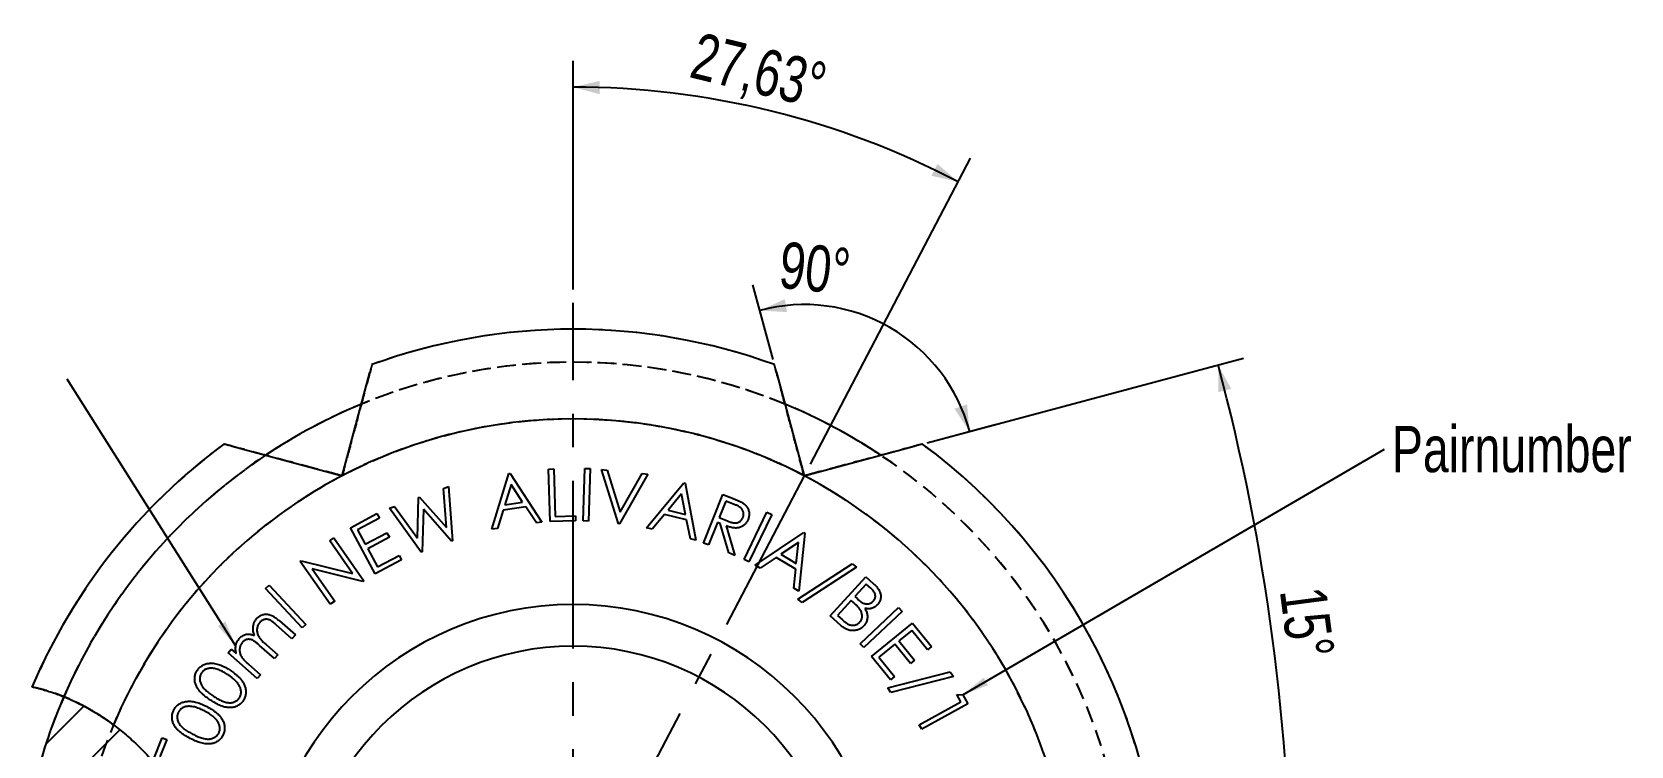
# Model space of a CAD drawing. Header units: millimetres. Extents: x 8 to 586, y 8 to 412.
# Drawn here: x 79.4 to 200.4, y 156.6 to 210.7 of the extents above; entities that cross this region are included whole.
import ezdxf

# ---------------------------------------------------------------- set-up
doc = ezdxf.new("R2010")
doc.units = ezdxf.units.MM
doc.linetypes.add('CENTERX2', pattern=[20.32, 12.7, -2.54, 2.54, -2.54])
doc.linetypes.add('HIDDEN', pattern=[1.905, 1.27, -0.635])
for name, color, linetype in [('CENTERLINE', 4, 'CENTERX2'), ('DIMENSIONS', 2, 'Continuous'), ('HATCH', 3, 'Continuous'), ('HIDDEN', 3, 'HIDDEN'), ('TEXT', 2, 'Continuous')]:
    doc.layers.add(name, color=color, linetype=linetype)
doc.layers.add('OUTLINE', color=7, linetype='Continuous', lineweight=25)
doc.styles.add('SLDTEXTSTYLE0', font='TXT', dxfattribs={"width": 0.75})
doc.dimstyles.new('SLDDIMSTYLE4', dxfattribs={"dimtxt": 3.5, "dimasz": 2, "dimexe": 0, "dimexo": 0.0625, "dimgap": 0.875, "dimtad": 1, "dimdec": 4, "dimzin": 12, "dimdsep": 46, "dimtxsty": 'SLDTEXTSTYLE0', "dimsah": 1, "dimcen": 0.09, "dimazin": 3, "dimtfac": 1, "dimtofl": 0, "dimtmove": 0, "dimatfit": 3, "dimfxl": 0, "dimfrac": 2, "dimtolj": 1, "dimtzin": 12, "dimarcsym": 0})
doc.dimstyles.new('SLDDIMSTYLE9', dxfattribs={"dimtxt": 0.18, "dimasz": 2, "dimexe": 0, "dimexo": 0.0625, "dimgap": 0, "dimtad": 0, "dimtih": 1, "dimtoh": 1, "dimdec": 0, "dimrnd": 1e-09, "dimzin": 0, "dimdsep": 46, "dimtxsty": 'Standard', "dimsah": 1, "dimcen": 0.09, "dimadec": 0, "dimazin": 0, "dimtfac": 2, "dimtdec": 0, "dimtofl": 0, "dimtmove": 0, "dimatfit": 3, "dimfxl": 0, "dimfrac": 2, "dimtolj": 1, "dimtzin": 0, "dimarcsym": 0})

# ---------------------------------------------------------------- blocks, each defined once
blk = doc.blocks.new('_D_36')
at = {"layer": 'DIMENSIONS'}
for p, q in [((120.31, 191.16), (120.31, 208.48)), ((138.26, 177.95), (150.37, 201.09))]:
    blk.add_line(p, q, dxfattribs=at)
blk.add_arc((120.31, 143.66), 62.82, 62.3729, 90, dxfattribs=at)
for points in [[(120.31, 206.48), (122.31, 205.95), (122.32, 206.95)], [(149.44, 199.32), (147.88, 200.66), (147.43, 199.77)]]:
    blk.add_solid(points, dxfattribs=at)
at = {"layer": 'DIMENSIONS', "insert": (129.83, 210.66), "char_height": 3.5, "attachment_point": 1, "rotation": 346.1864, "style": 'SLDTEXTSTYLE0'}
blk.add_mtext('27,63°', dxfattribs=at)
blk = doc.blocks.new('_D_45')
at = {"layer": 'DIMENSIONS'}
for p, q in [((147.09, 179.55), (171.05, 185.97)), ((165.31, 143.66), (176.62, 143.66))]:
    blk.add_line(p, q, dxfattribs=at)
blk.add_arc((13.14, 143.66), 161.48, 0, 15, dxfattribs=at)
for points in [[(169.12, 185.45), (169.14, 183.39), (170.11, 183.64)], [(174.62, 143.66), (175.11, 145.66), (174.11, 145.66)]]:
    blk.add_solid(points, dxfattribs=at)
at = {"layer": 'DIMENSIONS', "insert": (177.25, 168.81), "char_height": 3.5, "attachment_point": 1, "rotation": 277.5, "style": 'SLDTEXTSTYLE0'}
blk.add_mtext('15°', dxfattribs=at)
blk = doc.blocks.new('_D_46')
at = {"layer": 'DIMENSIONS'}
for p, q in [((135.44, 185.85), (133.92, 191.51)), ((147.09, 179.55), (152.24, 180.93))]:
    blk.add_line(p, q, dxfattribs=at)
blk.add_arc((137.8, 177.06), 12.96, 15, 105, dxfattribs=at)
for points in [[(134.44, 189.57), (136.5, 189.45), (136.32, 190.43)], [(150.31, 180.41), (150.12, 182.47), (149.17, 182.13)]]:
    blk.add_solid(points, dxfattribs=at)
at = {"layer": 'DIMENSIONS', "insert": (136.15, 194.8), "char_height": 3.5, "attachment_point": 1, "rotation": 353.9133, "style": 'SLDTEXTSTYLE0'}
blk.add_mtext('90°', dxfattribs=at)
blk = doc.blocks.new('SW_NOTE_9')
at = {"layer": 'TEXT', "color": 0, "insert": (0.57, 1.77), "char_height": 3.5, "attachment_point": 1, "style": 'SLDTEXTSTYLE0'}
blk.add_mtext('Pairnumber', dxfattribs=at)

msp = doc.modelspace()

# ---------------------------------------------------------------- hatches: boundary and pattern name
at = {"layer": 'HATCH'}
h = msp.add_hatch(dxfattribs=at)
h.set_pattern_fill('ANSI31', color=256, angle=3e-322, style=0)
edge = h.paths.add_edge_path(flags=0)
edge.add_arc((120.31357, 143.65845), 42, 156.5997265, 164.6411144)
edge.add_line((79.81357, 154.78275), (79.81357, 152.35845))
edge.add_line((79.81357, 152.35845), (85.31357, 152.35845))
edge.add_line((85.31357, 152.35845), (85.31357, 143.65845))
edge.add_line((85.31357, 143.65845), (93.17498, 143.65845))
edge.add_spline(control_points=[(93.17498, 143.65845), (93.01116, 147.43944), (90.53622, 154.61394), (84.54367, 159.21886), (81.76795, 160.33884)], knot_values=[0.686280769, 0.686280769, 0.686280769, 0.686280769, 0.809314843, 0.910004034, 0.910004034, 0.910004034, 0.910004034], weights=[1, 1, 1, 1, 1], degree=3, periodic=0)

# ---------------------------------------------------------------- linework, layer by layer
at = {"layer": 'CENTERLINE'}
for p, q in [((120.31357, 143.65845), (120.31357, 190.15664)), ((137.79563, 177.06005), (120.31357, 143.65845))]:
    msp.add_line(p, q, dxfattribs=at)
at = {"layer": 'HIDDEN'}
for radius, start, end in [(44.5, 69.9886791, 110.0113209), (42, 15.3588856, 164.6411144), (42, 67.5629536, 112.4370464), (37.7, 0, 180), (37.7, 13.3423638, 157.3144024), (37.7, 62.3728866, 117.6271134), (44.5, 126.4392994, 156.9794043), (44.5, 0, 53.5607006), (42, 123.6660141, 156.5997265), (42, 15.3588856, 56.3339859)]:
    msp.add_arc((120.31357, 143.65845), radius, start, end, dxfattribs=at)
for points, knots in [([(105.0063, 185.17652), (104.82638, 184.50505), (104.46654, 183.16213), (103.98441, 181.36275), (103.56104, 179.78275), (103.19705, 178.42431), (102.95335, 177.5148), (102.8315, 177.06005)], [0, 0, 0, 0, 0.24995652, 0.4999121, 0.666607589, 0.833304989, 1, 1, 1, 1]), ([(137.79563, 177.06005), (137.67383, 177.51463), (137.43022, 178.4238), (137.06636, 179.78173), (136.64302, 181.36165), (136.16079, 183.16137), (135.80082, 184.5048), (135.62083, 185.17652)], [0, 0, 0, 0, 0.166632113, 0.33326699, 0.499900036, 0.749949416, 1, 1, 1, 1]), ([(102.8315, 177.06005), (102.34684, 177.18992), (101.3775, 177.44965), (99.93094, 177.83725), (98.48899, 178.22363), (97.05189, 178.60869), (95.61885, 178.99268), (94.66711, 179.2477), (94.19124, 179.3752)], [0, 0, 0, 0, 0.166609352, 0.333223065, 0.499833982, 0.666554715, 0.833278276, 1, 1, 1, 1]), ([(146.43589, 179.3752), (145.96032, 179.24778), (145.00917, 178.99292), (143.57702, 178.60917), (142.14023, 178.22418), (140.69799, 177.83773), (139.25053, 177.44989), (138.2806, 177.19), (137.79563, 177.06005)], [0, 0, 0, 0, 0.1666183493, 0.3332383959, 0.49985591, 0.6665701376, 0.8332874258, 1, 1, 1, 1]), ([(85.53022, 158.19836), (85.3843, 158.30532), (85.09241, 158.51926), (84.64379, 158.82296), (84.18746, 159.11352), (83.72279, 159.38931), (83.25008, 159.65021), (82.76931, 159.89545), (82.28074, 160.12421), (81.81027, 160.32471), (81.35928, 160.49924), (80.92898, 160.65016), (80.49339, 160.78631), (80.05327, 160.90837), (79.75595, 160.97591), (79.60733, 161.00968)], [0, 0, 0, 0, 0.081774529, 0.163577274, 0.245378242, 0.327150443, 0.408954492, 0.490793349, 0.572627095, 0.654424952, 0.723514893, 0.792652989, 0.861799249, 0.930922396, 1, 1, 1, 1]), ([(82.22844, 160.144), (82.39017, 160.07045), (82.71523, 159.92261), (83.1952, 159.67895), (83.67185, 159.41852), (84.14379, 159.14036), (84.61168, 158.84416), (85.07554, 158.53138), (85.37835, 158.3096), (85.53022, 158.19836)], [0, 0, 0, 0, 0.138781808, 0.27893976, 0.420390913, 0.563045338, 0.706808573, 0.85294342, 1, 1, 1, 1])]:
    msp.add_open_spline(points, degree=3, knots=knots, dxfattribs=at)
at = {"layer": 'OUTLINE'}
for p, q in [((102.8315, 177.06005), (104.92696, 184.88044)), ((135.70017, 184.88044), (137.79563, 177.06005)), ((94.50175, 179.292), (102.8315, 177.06005)), ((137.79563, 177.06005), (146.12538, 179.292)), ((114.15177, 173.01018), (115.44585, 177.22012)), ((115.44585, 177.22012), (115.542, 177.23374)), ((115.542, 177.23374), (117.94825, 173.55745)), ((118.43689, 177.56868), (118.83753, 177.5815)), ((118.56269, 173.59031), (118.43689, 177.56868)), ((118.83753, 177.5815), (118.95131, 173.98695)), ((121.06665, 173.64305), (121.19245, 177.62142)), ((121.19245, 177.62142), (121.58989, 177.6094)), ((121.58989, 177.6094), (121.46408, 173.63103)), ((122.4652, 177.54025), (122.89388, 177.49537)), ((123.74164, 173.42166), (122.4652, 177.54025)), ((122.89388, 177.49537), (123.87786, 174.31188)), ((125.95638, 177.17406), (123.82738, 173.41284)), ((123.87786, 174.31188), (125.5277, 177.21893)), ((125.5277, 177.21893), (125.95638, 177.17406)), ((110.50976, 176.10789), (110.88877, 176.24651)), ((110.7197, 173.14395), (110.50976, 176.10789)), ((110.88877, 176.24651), (111.18364, 172.13513)), ((115.61411, 176.38999), (115.14216, 174.86435)), ((116.48992, 175.05906), (115.61411, 176.38999)), ((125.86874, 173.13079), (128.68204, 176.53304)), ((128.52018, 175.6997), (127.49774, 174.46813)), ((128.82066, 174.13079), (128.52018, 175.6997)), ((128.68204, 176.53304), (128.77659, 176.5082)), ((128.77659, 176.5082), (129.5939, 172.18047)), ((130.1796, 171.96408), (131.62992, 175.64758)), ((131.62992, 175.64758), (132.3639, 175.35831)), ((106.40239, 174.60388), (106.7846, 174.74411)), ((108.81425, 171.26815), (106.40239, 174.60388)), ((106.7846, 174.74411), (108.52178, 172.33946)), ((108.52178, 172.33946), (108.60752, 175.41078)), ((108.60752, 175.41078), (108.68364, 175.43882)), ((108.68364, 175.43882), (110.7197, 173.14395)), ((108.98011, 174.52055), (108.88476, 171.29379)), ((111.11313, 172.10949), (108.98011, 174.52055)), ((115.02036, 174.4581), (114.59088, 173.07348)), ((116.71908, 174.70329), (115.02036, 174.4581)), ((115.14216, 174.86435), (116.48992, 175.05906)), ((117.52517, 173.49656), (116.71908, 174.70329)), ((127.49774, 174.46813), (128.82066, 174.13079)), ((131.85668, 175.14196), (131.3639, 173.88956)), ((132.50492, 174.88635), (131.85668, 175.14196)), ((133.24241, 170.72285), (134.97718, 174.29576)), ((134.97718, 174.29576), (135.33455, 174.12269)), ((103.45895, 173.12336), (105.46456, 174.19468)), ((105.32754, 169.62417), (103.45895, 173.12336)), ((105.64885, 173.85013), (103.99341, 172.96551)), ((105.46456, 174.19468), (105.64885, 173.85013)), ((114.59088, 173.07348), (114.15177, 173.01018)), ((117.94825, 173.55745), (117.52517, 173.49656)), ((120.49138, 173.65121), (118.56269, 173.59031)), ((118.95131, 173.98695), (120.47936, 174.03503)), ((120.47936, 174.03503), (120.49138, 173.65121)), ((121.46408, 173.63103), (121.06665, 173.64305)), ((123.82738, 173.41284), (123.74164, 173.42166)), ((126.29983, 173.02102), (125.86874, 173.13079)), ((127.22931, 174.13881), (126.29983, 173.02102)), ((128.89598, 173.71413), (127.22931, 174.13881)), ((129.17883, 172.28704), (128.89598, 173.71413)), ((131.22287, 173.53219), (130.54819, 171.81905)), ((131.43281, 173.44966), (131.22287, 173.53219)), ((131.3639, 173.88956), (131.99451, 173.63556)), ((132.08024, 171.21568), (131.43281, 173.44966)), ((131.88633, 173.27097), (132.53617, 171.03619)), ((135.33455, 174.12269), (133.59978, 170.54977)), ((101.88722, 172.13174), (102.20613, 172.3553)), ((103.6244, 169.65097), (101.88722, 172.13174)), ((102.20613, 172.3553), (104.47616, 169.11411)), ((103.99341, 172.96551), (104.57754, 171.87096)), ((104.57754, 171.87096), (106.21857, 172.74757)), ((106.40206, 172.40461), (104.76103, 171.52801)), ((106.21857, 172.74757), (106.40206, 172.40461)), ((111.18364, 172.13513), (111.11313, 172.10949)), ((129.5939, 172.18047), (129.17883, 172.28704)), ((130.54819, 171.81905), (130.1796, 171.96408)), ((134.08071, 170.30336), (137.75779, 172.75609)), ((137.36356, 172.00369), (136.02782, 171.11667)), ((137.1993, 170.41314), (137.36356, 172.00369)), ((137.84192, 172.70561), (137.38119, 168.31939)), ((137.75779, 172.75609), (137.84192, 172.70561)), ((99.66126, 170.57325), (99.73177, 170.62212)), ((99.73177, 170.62212), (103.6244, 169.65097)), ((104.76103, 171.52801), (105.49341, 170.15542)), ((107.31873, 170.68747), (105.32754, 169.62417)), ((105.49341, 170.15542), (107.13443, 171.03202)), ((107.13443, 171.03202), (107.31873, 170.68747)), ((108.88476, 171.29379), (108.81425, 171.26815)), ((132.53617, 171.03619), (132.08024, 171.21568)), ((133.59978, 170.54977), (133.24241, 170.72285)), ((135.67606, 170.87949), (134.46292, 170.0734)), ((137.15282, 169.99167), (135.67606, 170.87949)), ((136.02782, 171.11667), (137.1993, 170.41314)), ((101.93129, 167.33206), (99.66126, 170.57325)), ((100.54988, 170.01636), (102.26623, 167.56603)), ((104.40405, 169.06363), (100.54988, 170.01636)), ((134.46292, 170.0734), (134.08071, 170.30336)), ((137.0126, 168.54135), (137.15282, 169.99167)), ((137.30954, 167.71278), (141.41531, 170.39387)), ((141.74704, 170.14147), (137.63887, 167.46278)), ((139.76612, 166.46799), (142.46724, 169.41511)), ((141.41531, 170.39387), (141.74704, 170.14147)), ((142.46724, 169.41511), (143.04817, 168.88306)), ((97.03665, 168.52526), (97.31389, 168.78247)), ((99.79947, 165.54209), (97.03665, 168.52526)), ((97.31389, 168.78247), (100.07671, 165.7993)), ((104.47616, 169.11411), (104.40405, 169.06363)), ((137.38119, 168.31939), (137.0126, 168.54135)), ((142.49128, 168.86222), (141.6259, 167.91831)), ((142.83183, 168.55052), (142.49128, 168.86222)), ((102.26623, 167.56603), (101.93129, 167.33206)), ((137.63887, 167.46278), (137.30954, 167.71278)), ((141.35426, 167.62184), (140.31901, 166.49203)), ((141.52013, 167.4704), (141.35426, 167.62184)), ((141.6259, 167.91831), (141.79416, 167.76447)), ((142.03307, 164.34396), (144.94332, 167.07633)), ((144.94332, 167.07633), (145.21656, 166.78547)), ((99.03414, 164.72724), (97.82902, 165.78253)), ((98.08302, 166.0726), (99.28815, 165.01731)), ((100.07671, 165.7993), (99.79947, 165.54209)), ((140.57542, 165.7268), (139.76612, 166.46799)), ((140.31901, 166.49203), (140.68359, 166.1579)), ((145.21656, 166.78547), (142.3063, 164.0531)), ((142.89354, 163.37961), (145.98729, 165.90285)), ((145.98729, 165.90285), (147.4328, 164.13041)), ((99.28815, 165.01731), (99.03414, 164.72724)), ((145.93441, 165.34596), (144.96646, 164.55669)), ((147.12832, 163.88201), (145.93441, 165.34596)), ((94.192, 163.64872), (94.43879, 163.93077)), ((96.39873, 161.71683), (94.192, 163.64872)), ((94.43879, 163.93077), (94.8202, 163.59664)), ((97.71443, 163.22003), (96.58462, 164.20882)), ((97.09744, 164.25849), (97.96123, 163.50208)), ((97.96123, 163.50208), (97.71443, 163.22003)), ((142.3063, 164.0531), (142.03307, 164.34396)), ((144.32864, 161.61919), (142.89354, 163.37961)), ((144.66357, 164.3091), (143.45043, 163.32032)), ((145.84707, 162.85717), (144.66357, 164.3091)), ((144.96646, 164.55669), (146.14995, 163.10477)), ((147.4328, 164.13041), (147.12832, 163.88201)), ((95.71042, 162.81779), (96.64552, 161.99888)), ((143.45043, 163.32032), (144.63393, 161.86839)), ((144.12636, 160.99497), (148.85312, 162.21132)), ((146.14995, 163.10477), (145.84707, 162.85717)), ((148.85312, 162.21132), (149.08549, 161.86837)), ((96.64552, 161.99888), (96.39873, 161.71683)), ((144.35793, 160.65363), (144.12636, 160.99497)), ((144.63393, 161.86839), (144.32864, 161.61919)), ((149.08549, 161.86837), (144.35793, 160.65363)), ((146.49771, 158.21759), (149.65477, 159.95317)), ((150.18762, 159.79451), (146.68842, 157.87064)), ((149.65477, 159.95317), (149.35268, 160.50285)), ((149.35268, 160.50285), (149.81021, 160.48201)), ((149.81021, 160.48201), (150.18762, 159.79451)), ((146.68842, 157.87064), (146.49771, 158.21759)), ((88.56929, 155.62752), (89.2007, 157.22288)), ((89.55166, 157.08426), (89.03243, 155.77176)), ((89.2007, 157.22288), (89.55166, 157.08426))]:
    msp.add_line(p, q, dxfattribs=at)
for radius, start, end in [(44.5, 69.9886791, 110.0113209), (42, 112.4370464, 123.6660141), (42, 56.3339859, 67.5629536), (44.5, 126.4392994, 156.9794043), (44.5, 0, 53.5607006), (23.65, 0, 180), (20.5, 0, 180), (42, 156.5997265, 164.6411144)]:
    msp.add_arc((120.31357, 143.65845), radius, start, end, dxfattribs=at)
for points, knots in [([(105.08541, 185.47176), (105.08509, 185.47058), (105.08444, 185.46816), (105.0793, 185.44897), (105.07134, 185.41926), (105.06057, 185.37906), (105.04715, 185.32898), (105.03069, 185.26756), (105.01136, 185.1954), (104.98835, 185.10951), (104.96258, 185.01335), (104.94147, 184.93457), (104.92951, 184.88995), (104.92696, 184.88044)], [0, 0, 0, 0, 0.082222201, 0.16705535, 0.249341293, 0.333755827, 0.421643782, 0.511402946, 0.614499016, 0.719755508, 0.841628187, 0.966255791, 1, 1, 1, 1]), ([(135.70017, 184.88044), (135.69097, 184.91477), (135.67238, 184.98416), (135.64379, 185.09085), (135.61998, 185.17972), (135.60126, 185.24958), (135.58648, 185.30473), (135.5718, 185.35953), (135.55849, 185.40918), (135.54849, 185.44653), (135.54268, 185.46821), (135.54201, 185.47068), (135.54172, 185.47176)], [0, 0, 0, 0, 0.1217458569, 0.2461045489, 0.3863823462, 0.4592832721, 0.5321672247, 0.6279748531, 0.7263288806, 0.8222622471, 0.921871287, 1, 1, 1, 1]), ([(94.50175, 179.292), (94.48811, 179.29566), (94.44482, 179.30726), (94.37206, 179.32675), (94.28505, 179.35007), (94.19763, 179.37349), (94.11222, 179.39637), (94.03731, 179.41645), (93.97743, 179.43249), (93.93181, 179.44471), (93.89941, 179.4534), (93.88375, 179.45759), (93.88235, 179.45797), (93.88186, 179.4581)], [0, 0, 0, 0, 0.047105686, 0.149447656, 0.252112251, 0.354371969, 0.468844818, 0.58320191, 0.674662233, 0.766033687, 0.858237869, 0.950356255, 1, 1, 1, 1]), ([(146.74527, 179.4581), (146.7441, 179.45779), (146.74172, 179.45715), (146.72283, 179.45209), (146.69373, 179.44429), (146.65446, 179.43377), (146.60561, 179.42068), (146.53998, 179.40309), (146.45564, 179.3805), (146.35332, 179.35308), (146.24491, 179.32403), (146.16825, 179.30349), (146.12817, 179.29275), (146.12538, 179.292)], [0, 0, 0, 0, 0.077582267, 0.157694068, 0.235329995, 0.314942485, 0.398636102, 0.484017026, 0.607951371, 0.735462248, 0.861602501, 0.990385009, 1, 1, 1, 1]), ([(132.3639, 175.35831), (132.44168, 175.32746), (132.59724, 175.26577), (132.79127, 175.18225), (132.94645, 175.10966), (133.06402, 175.05054), (133.13841, 175.00411), (133.1756, 174.98091)], [0, 0, 0, 0, 0.280019203, 0.560027613, 0.706712473, 0.853387143, 1, 1, 1, 1]), ([(133.16518, 173.912), (133.17456, 173.93839), (133.19332, 173.99118), (133.20956, 174.07392), (133.21383, 174.15799), (133.20724, 174.25125), (133.18464, 174.35182), (133.14173, 174.45582), (133.07954, 174.54959), (133.00124, 174.63054), (132.90852, 174.6939), (132.8115, 174.74965), (132.71119, 174.79942), (132.60877, 174.8446), (132.53954, 174.87244), (132.50492, 174.88635)], [0, 0, 0, 0, 0.062533916, 0.125028771, 0.187567711, 0.250093698, 0.333405992, 0.416726787, 0.500028114, 0.583342093, 0.666619972, 0.749959, 0.833305525, 0.916650941, 1, 1, 1, 1]), ([(133.1756, 174.98091), (133.21055, 174.95564), (133.28045, 174.90511), (133.3733, 174.81446), (133.45379, 174.71302), (133.52214, 174.60286), (133.57357, 174.48389), (133.61004, 174.36213), (133.62886, 174.2388), (133.63, 174.1166), (133.61708, 173.99517), (133.58958, 173.87607), (133.56199, 173.7996), (133.54819, 173.76136)], [0, 0, 0, 0, 0.093328668, 0.186674652, 0.280008566, 0.373329189, 0.466647503, 0.559979885, 0.647976141, 0.735969881, 0.823970941, 0.911981829, 1, 1, 1, 1]), ([(133.54819, 173.76136), (133.53188, 173.7235), (133.49927, 173.64781), (133.43774, 173.54024), (133.36368, 173.44099), (133.27848, 173.35099), (133.18262, 173.27359), (133.07819, 173.20962), (132.96687, 173.16036), (132.85021, 173.12569), (132.72252, 173.10472), (132.58542, 173.10037), (132.44134, 173.11349), (132.29908, 173.13941), (132.15935, 173.17648), (132.02174, 173.22059), (131.93147, 173.25418), (131.88633, 173.27097)], [0, 0, 0, 0, 0.062742861, 0.125430552, 0.188193959, 0.250907541, 0.313644563, 0.375255375, 0.436865971, 0.498478843, 0.560096434, 0.633406767, 0.706703607, 0.780024318, 0.853347409, 0.926672985, 1, 1, 1, 1]), ([(131.99451, 173.63556), (132.03011, 173.62201), (132.10131, 173.59491), (132.20957, 173.55827), (132.3192, 173.52576), (132.43111, 173.50219), (132.54485, 173.48878), (132.65959, 173.49387), (132.77142, 173.52019), (132.87642, 173.56696), (132.9626, 173.6275), (133.0317, 173.69339), (133.08585, 173.76008), (133.1314, 173.83311), (133.15392, 173.88569), (133.16518, 173.912)], [0, 0, 0, 0, 0.083347925, 0.166686856, 0.250033726, 0.333373492, 0.416676126, 0.499982188, 0.5832969, 0.666591164, 0.749933386, 0.812425608, 0.874986664, 0.937463759, 1, 1, 1, 1]), ([(143.02574, 167.57696), (143.04832, 167.60388), (143.09347, 167.6577), (143.1454, 167.75026), (143.17547, 167.85189), (143.18515, 167.95737), (143.17207, 168.06263), (143.13552, 168.16864), (143.07872, 168.27241), (143.00456, 168.37222), (142.92176, 168.4649), (142.8618, 168.52198), (142.83183, 168.55052)], [0, 0, 0, 0, 0.093344978, 0.186639218, 0.279949492, 0.37321057, 0.466522086, 0.559814743, 0.669832094, 0.779861187, 0.889935669, 1, 1, 1, 1]), ([(143.04817, 168.88306), (143.08386, 168.84977), (143.15523, 168.7832), (143.25634, 168.67725), (143.35109, 168.56557), (143.43707, 168.44693), (143.50911, 168.31898), (143.5592, 168.18076), (143.58614, 168.04047), (143.5914, 167.90177), (143.57505, 167.76809), (143.54077, 167.63794), (143.4889, 167.51377), (143.41979, 167.39797), (143.36168, 167.3298), (143.33263, 167.29571)], [0, 0, 0, 0, 0.080005908, 0.160010708, 0.24001052, 0.319996695, 0.399962796, 0.479953616, 0.559948988, 0.633285832, 0.706632311, 0.779973184, 0.853317872, 0.926652588, 1, 1, 1, 1]), ([(142.01051, 166.95437), (141.96985, 167.00708), (141.8885, 167.11254), (141.72163, 167.28227), (141.59656, 167.39904), (141.52013, 167.4704)], [0, 0, 0, 0, 0.279870413, 0.559923013, 1, 1, 1, 1]), ([(141.79416, 167.76447), (141.82332, 167.73817), (141.88163, 167.68559), (141.97213, 167.61018), (142.06585, 167.53877), (142.1642, 167.47391), (142.26804, 167.41772), (142.38001, 167.37938), (142.49685, 167.36096), (142.61527, 167.36306), (142.72132, 167.38608), (142.81365, 167.42009), (142.89178, 167.46187), (142.9636, 167.51401), (143.00502, 167.55598), (143.02574, 167.57696)], [0, 0, 0, 0, 0.083348065, 0.166686992, 0.250032792, 0.333356523, 0.416648825, 0.499994159, 0.583297825, 0.666589035, 0.749940763, 0.812431076, 0.874982995, 0.93746792, 1, 1, 1, 1]), ([(142.38551, 167.02328), (142.40634, 166.98382), (142.44799, 166.90492), (142.50248, 166.78253), (142.54598, 166.65578), (142.57508, 166.52477), (142.58418, 166.39077), (142.57479, 166.25952), (142.55027, 166.13287), (142.51085, 166.01263), (142.45558, 165.89893), (142.38814, 165.79179), (142.33297, 165.72817), (142.30538, 165.69636)], [0, 0, 0, 0, 0.093350219, 0.186691371, 0.280039484, 0.373366255, 0.466676866, 0.560025614, 0.647978397, 0.736018636, 0.823978757, 0.912002048, 1, 1, 1, 1]), ([(143.33263, 167.29571), (143.30553, 167.26795), (143.25136, 167.21243), (143.15878, 167.14136), (143.05787, 167.08308), (142.95082, 167.03701), (142.83942, 167.00497), (142.72537, 166.9885), (142.61092, 166.98652), (142.49705, 166.99857), (142.4227, 167.01504), (142.38551, 167.02328)], [0, 0, 0, 0, 0.112010579, 0.223975684, 0.335993028, 0.447986693, 0.559994538, 0.66997643, 0.780024013, 0.889980993, 1, 1, 1, 1]), ([(96.18478, 164.97084), (96.16871, 165.01888), (96.13657, 165.11495), (96.10249, 165.26333), (96.0857, 165.41465), (96.08659, 165.56694), (96.10488, 165.70719), (96.13585, 165.8339), (96.17614, 165.94652), (96.22777, 166.05443), (96.29252, 166.15512), (96.34248, 166.21708), (96.36748, 166.24808)], [0, 0, 0, 0, 0.112004749, 0.223958566, 0.335983943, 0.447961393, 0.55996194, 0.64797038, 0.735970997, 0.824036611, 0.911967122, 1, 1, 1, 1]), ([(96.36748, 166.24808), (96.39551, 166.27811), (96.45156, 166.33815), (96.54687, 166.41685), (96.65232, 166.48115), (96.76513, 166.53138), (96.8829, 166.56614), (97.00367, 166.58402), (97.125, 166.58489), (97.24531, 166.56987), (97.37054, 166.53932), (97.49755, 166.48855), (97.62345, 166.41846), (97.74491, 166.34107), (97.86089, 166.2557), (97.9744, 166.1671), (98.04681, 166.1041), (98.08302, 166.0726)], [0, 0, 0, 0, 0.062737079, 0.125440736, 0.188183714, 0.250911817, 0.313640811, 0.375251083, 0.43686012, 0.498471324, 0.560091045, 0.633378471, 0.706692623, 0.780017933, 0.853340763, 0.926671897, 1, 1, 1, 1]), ([(96.59264, 165.95), (96.56654, 165.91746), (96.51436, 165.85239), (96.45383, 165.74229), (96.41092, 165.62448), (96.38594, 165.50162), (96.37669, 165.37669), (96.38394, 165.25155), (96.40828, 165.12858), (96.45097, 165.00449), (96.51251, 164.88163), (96.59612, 164.76549), (96.68729, 164.65559), (96.78444, 164.55086), (96.8862, 164.45065), (96.99052, 164.35314), (97.0618, 164.29004), (97.09744, 164.25849)], [0, 0, 0, 0, 0.062512069, 0.125000669, 0.187519659, 0.250015612, 0.312537363, 0.37503685, 0.437548487, 0.500056507, 0.571471873, 0.642873952, 0.714289843, 0.785717862, 0.857144347, 0.928571613, 1, 1, 1, 1]), ([(97.82902, 165.78253), (97.80325, 165.80503), (97.75173, 165.85002), (97.67191, 165.91448), (97.59161, 165.97833), (97.50906, 166.03931), (97.42337, 166.09567), (97.33406, 166.14676), (97.24033, 166.1783), (97.14745, 166.19474), (97.05725, 166.19578), (96.96813, 166.18282), (96.87185, 166.15573), (96.77221, 166.10819), (96.67527, 166.03677), (96.62018, 165.97893), (96.59264, 165.95)], [0, 0, 0, 0, 0.071439717, 0.142876905, 0.21431603, 0.285755483, 0.357173663, 0.428593293, 0.499978757, 0.562519067, 0.625002469, 0.687527066, 0.750050565, 0.833339021, 0.916665597, 1, 1, 1, 1]), ([(140.68359, 166.1579), (140.71312, 166.131), (140.77218, 166.0772), (140.86501, 166.00137), (140.96033, 165.92876), (141.05971, 165.86163), (141.16579, 165.80542), (141.27886, 165.76428), (141.39424, 165.74464), (141.50776, 165.74237), (141.617, 165.7573), (141.72297, 165.78743), (141.82365, 165.83229), (141.91561, 165.89369), (141.96766, 165.94536), (141.99368, 165.9712)], [0, 0, 0, 0, 0.080010995, 0.160016807, 0.240029254, 0.320022459, 0.400005738, 0.479967695, 0.559968781, 0.633310881, 0.706646352, 0.779991115, 0.853326873, 0.926664596, 1, 1, 1, 1]), ([(141.99368, 165.9712), (142.01941, 166.00164), (142.07087, 166.06251), (142.12683, 166.16879), (142.16518, 166.28226), (142.18155, 166.40108), (142.17903, 166.52011), (142.1591, 166.63678), (142.12371, 166.74895), (142.07291, 166.85504), (142.03132, 166.92125), (142.01051, 166.95437)], [0, 0, 0, 0, 0.111956383, 0.223881706, 0.335803848, 0.447741313, 0.559759911, 0.669826603, 0.779915189, 0.889920998, 1, 1, 1, 1]), ([(94.77853, 164.17116), (94.78666, 164.20971), (94.8029, 164.28677), (94.83868, 164.39966), (94.88974, 164.5141), (94.95665, 164.62872), (95.01525, 164.70081), (95.04456, 164.73686)], [0, 0, 0, 0, 0.1867536247, 0.3732196279, 0.5601112882, 0.7799735139, 1, 1, 1, 1]), ([(95.04456, 164.73686), (95.07669, 164.77108), (95.14094, 164.83952), (95.25475, 164.92319), (95.37747, 164.99233), (95.5091, 165.04317), (95.63714, 165.07096), (95.75788, 165.07883), (95.86807, 165.06686), (95.97636, 165.04432), (96.08185, 165.01098), (96.15047, 164.98422), (96.18478, 164.97084)], [0, 0, 0, 0, 0.11199815, 0.22397747, 0.33597775, 0.447955228, 0.559918397, 0.647909267, 0.735934995, 0.823945631, 0.911972693, 1, 1, 1, 1]), ([(96.58462, 164.20882), (96.55715, 164.23263), (96.50219, 164.28026), (96.41844, 164.35015), (96.33382, 164.41901), (96.24676, 164.48475), (96.15771, 164.54779), (96.06486, 164.60515), (95.96937, 164.64891), (95.8719, 164.67306), (95.77653, 164.68242), (95.68089, 164.67612), (95.58729, 164.65555), (95.49816, 164.62039), (95.41488, 164.57304), (95.34, 164.51315), (95.29635, 164.46678), (95.27453, 164.44359)], [0, 0, 0, 0, 0.071430531, 0.142861226, 0.214292649, 0.285722525, 0.357153611, 0.42855485, 0.499926557, 0.562470636, 0.624945922, 0.687468561, 0.749958875, 0.812476862, 0.874987495, 0.937484445, 1, 1, 1, 1]), ([(142.30538, 165.69636), (142.27396, 165.66374), (142.21109, 165.5985), (142.10253, 165.51623), (141.98567, 165.44668), (141.86044, 165.39327), (141.72928, 165.35706), (141.59479, 165.33673), (141.45892, 165.33165), (141.32104, 165.34155), (141.18365, 165.37035), (141.04819, 165.41465), (140.91959, 165.47606), (140.7974, 165.54906), (140.68205, 165.63264), (140.61096, 165.69542), (140.57542, 165.7268)], [0, 0, 0, 0, 0.069992915, 0.140011456, 0.209984794, 0.279989374, 0.349979085, 0.419974195, 0.489988616, 0.559969131, 0.633310692, 0.70664315, 0.779975237, 0.853314879, 0.92665649, 1, 1, 1, 1]), ([(94.8202, 163.59664), (94.80847, 163.64947), (94.78501, 163.75512), (94.7666, 163.90495), (94.76353, 164.0444), (94.77353, 164.1289), (94.77853, 164.17116)], [0, 0, 0, 0, 0.280002747, 0.559996216, 0.780002333, 1, 1, 1, 1]), ([(95.27453, 164.44359), (95.2496, 164.41275), (95.19976, 164.35108), (95.14234, 164.24638), (95.10077, 164.13477), (95.07499, 164.01846), (95.06327, 163.90002), (95.06595, 163.78094), (95.08456, 163.66327), (95.11961, 163.54358), (95.172, 163.42408), (95.24316, 163.30814), (95.32601, 163.20047), (95.41617, 163.09899), (95.51004, 163.00091), (95.60941, 162.90841), (95.67675, 162.848), (95.71042, 162.81779)], [0, 0, 0, 0, 0.062513443, 0.12499638, 0.187524002, 0.250014479, 0.312543294, 0.375043952, 0.437554995, 0.50006955, 0.571494117, 0.642889746, 0.714301328, 0.785725356, 0.85714992, 0.928574116, 1, 1, 1, 1]), ([(92.87465, 160.06842), (92.81947, 160.1051), (92.70912, 160.17846), (92.54893, 160.29615), (92.3921, 160.41832), (92.24296, 160.54981), (92.10091, 160.689), (91.97312, 160.84167), (91.87396, 160.99092), (91.79876, 161.13116), (91.74449, 161.25944), (91.70283, 161.39244), (91.67733, 161.52947), (91.66688, 161.66848), (91.67421, 161.80766), (91.69608, 161.94536), (91.7366, 162.07871), (91.79085, 162.20727), (91.83977, 162.28618), (91.86423, 162.32563)], [0, 0, 0, 0, 0.071442257, 0.142886399, 0.214325898, 0.285764705, 0.357200233, 0.42862312, 0.500045757, 0.550044567, 0.600046955, 0.650053592, 0.700039426, 0.750038991, 0.800026476, 0.850027738, 0.90000845, 0.950006699, 1, 1, 1, 1]), ([(91.86423, 162.32563), (91.89089, 162.36404), (91.94419, 162.44085), (92.04151, 162.54223), (92.14806, 162.63346), (92.2656, 162.71035), (92.39138, 162.77257), (92.52322, 162.8207), (92.65987, 162.85289), (92.79914, 162.86972), (92.9394, 162.87333), (93.09918, 162.86152), (93.27765, 162.83538), (93.47148, 162.78413), (93.65934, 162.71459), (93.84169, 162.6319), (94.0196, 162.54011), (94.19277, 162.43963), (94.30494, 162.36737), (94.36103, 162.33124)], [0, 0, 0, 0, 0.050004069, 0.099988997, 0.149977668, 0.199974024, 0.249969716, 0.299964234, 0.349959414, 0.399958165, 0.449958105, 0.499966395, 0.571385942, 0.642810335, 0.714238932, 0.785681938, 0.8571149, 0.928558684, 1, 1, 1, 1]), ([(94.16311, 162.01473), (94.11165, 162.0478), (94.00872, 162.11395), (93.84955, 162.20541), (93.68638, 162.2895), (93.5185, 162.36378), (93.34562, 162.42604), (93.18182, 162.4654), (93.03054, 162.48886), (92.89285, 162.49474), (92.75511, 162.48597), (92.62969, 162.45557), (92.51848, 162.41193), (92.421, 162.36), (92.33096, 162.29611), (92.25094, 162.21952), (92.20789, 162.15993), (92.18635, 162.13012)], [0, 0, 0, 0, 0.083340725, 0.16668447, 0.250021105, 0.333345987, 0.416676086, 0.500001944, 0.562486246, 0.62498359, 0.687452551, 0.749896565, 0.799930548, 0.849927021, 0.899995787, 0.94996437, 1, 1, 1, 1]), ([(94.36103, 162.33124), (94.41637, 162.29405), (94.52707, 162.21968), (94.68793, 162.10066), (94.84309, 161.97435), (94.99217, 161.84077), (95.12963, 161.6952), (95.25439, 161.53849), (95.34985, 161.38549), (95.42287, 161.24295), (95.47447, 161.11261), (95.5149, 160.9783), (95.53798, 160.83991), (95.54681, 160.69992), (95.53826, 160.55991), (95.51528, 160.42149), (95.47419, 160.28737), (95.41931, 160.15809), (95.3703, 160.07854), (95.3458, 160.03877)], [0, 0, 0, 0, 0.0714416173, 0.1428848785, 0.2143212344, 0.2857636024, 0.3571973161, 0.4286163054, 0.5000261202, 0.5500371871, 0.6000383106, 0.6500408214, 0.7000326874, 0.7500259004, 0.8000232409, 0.8500095244, 0.9000074881, 0.9500117633, 1, 1, 1, 1]), ([(79.85517, 160.95349), (79.8274, 160.96004), (79.77104, 160.97332), (79.68906, 160.99185), (79.61095, 161.00898), (79.54045, 161.02395), (79.47839, 161.03676), (79.42797, 161.0469), (79.39, 161.05438), (79.363, 161.05962), (79.35933, 161.06033), (79.35735, 161.06071)], [0, 0, 0, 0, 0.108055754, 0.219242942, 0.3273032696, 0.4385147191, 0.5461344121, 0.6569762717, 0.7628185401, 0.8718587327, 1, 1, 1, 1]), ([(79.85517, 160.95349), (80.00522, 160.91605), (80.30703, 160.84074), (80.75659, 160.70593), (81.20641, 160.55493), (81.6555, 160.38652), (82.10338, 160.20155), (82.57637, 159.98816), (83.07294, 159.74346), (83.59117, 159.46461), (84.10411, 159.16509), (84.61467, 158.8431), (85.12164, 158.49883), (85.62377, 158.13248), (86.11626, 157.7473), (86.5981, 157.34399), (87.06824, 156.92325), (87.5169, 156.49416), (87.94401, 156.05843), (88.34958, 155.61765), (88.74116, 155.16381), (89.11791, 154.69752), (89.47894, 154.21925), (89.8239, 153.72974), (90.15268, 153.22977), (90.46519, 152.72003), (90.76132, 152.20124), (91.03931, 151.67724), (91.29941, 151.1489), (91.54185, 150.61705), (91.76812, 150.07917), (91.99064, 149.50354), (92.20577, 148.88971), (92.40952, 148.23753), (92.59019, 147.58104), (92.74764, 146.92133), (92.88087, 146.26342), (92.99037, 145.60846), (93.07589, 144.95751), (93.1401, 144.30774), (93.16337, 143.87444), (93.17498, 143.65845)], [0, 0, 0, 0, 0.019890012, 0.040008043, 0.060351134, 0.080913963, 0.101690035, 0.122671173, 0.147649359, 0.172882623, 0.198352489, 0.224039018, 0.25051105, 0.277164496, 0.303975708, 0.330920468, 0.357974906, 0.385115151, 0.410762341, 0.436446145, 0.46214871, 0.487852703, 0.513543168, 0.539215279, 0.564868548, 0.590501495, 0.616111288, 0.641694348, 0.66678992, 0.691849899, 0.716868372, 0.741838858, 0.771222336, 0.800517203, 0.829710764, 0.858789944, 0.887741583, 0.916039427, 0.944189423, 0.972179934, 1, 1, 1, 1]), ([(92.18635, 162.13012), (92.1674, 162.09857), (92.12954, 162.03553), (92.09059, 161.93178), (92.06733, 161.82384), (92.05744, 161.71378), (92.06171, 161.59428), (92.08226, 161.46687), (92.12595, 161.33574), (92.18604, 161.21151), (92.26714, 161.08153), (92.37147, 160.94896), (92.50133, 160.81883), (92.6407, 160.69925), (92.78528, 160.58608), (92.93437, 160.47892), (93.03611, 160.41091), (93.08699, 160.37691)], [0, 0, 0, 0, 0.050031738, 0.099982786, 0.150048401, 0.200030672, 0.250062711, 0.312561546, 0.375070056, 0.437580036, 0.500088142, 0.583387688, 0.666706743, 0.750027485, 0.833345223, 0.916673845, 1, 1, 1, 1]), ([(94.93394, 161.33204), (94.89344, 161.38209), (94.81243, 161.48221), (94.67531, 161.61854), (94.52234, 161.75443), (94.35151, 161.88707), (94.22591, 161.97218), (94.16311, 162.01473)], [0, 0, 0, 0, 0.186643416, 0.373310405, 0.559989809, 0.779986621, 1, 1, 1, 1]), ([(95.05333, 160.2463), (95.07568, 160.28393), (95.12038, 160.35917), (95.16123, 160.48469), (95.18131, 160.61448), (95.18306, 160.74586), (95.16487, 160.87523), (95.12785, 160.99958), (95.07564, 161.11741), (95.01027, 161.22849), (94.95938, 161.29752), (94.93394, 161.33204)], [0, 0, 0, 0, 0.112021455, 0.224047306, 0.336074437, 0.448109083, 0.560020443, 0.670000081, 0.7799888, 0.890011102, 1, 1, 1, 1]), ([(90.08812, 159.32655), (90.11103, 159.36751), (90.15686, 159.44942), (90.24205, 159.56188), (90.33927, 159.664), (90.44936, 159.75207), (90.5679, 159.82832), (90.69535, 159.88865), (90.8284, 159.93502), (90.96575, 159.96671), (91.10562, 159.98353), (91.26639, 159.98979), (91.44737, 159.98106), (91.64624, 159.94983), (91.84106, 159.89966), (92.03191, 159.83632), (92.21891, 159.76243), (92.4023, 159.68002), (92.52191, 159.61959), (92.58171, 159.58937)], [0, 0, 0, 0, 0.049992799, 0.099994254, 0.149983628, 0.199977046, 0.249968264, 0.299963455, 0.349963167, 0.399958769, 0.44996162, 0.499962548, 0.571391523, 0.642803563, 0.714238658, 0.785680933, 0.857114709, 0.928558313, 1, 1, 1, 1]), ([(95.3458, 160.03877), (95.31917, 160.00084), (95.2659, 159.92498), (95.17046, 159.82335), (95.06334, 159.73453), (94.94681, 159.65821), (94.82118, 159.59826), (94.69033, 159.55075), (94.55414, 159.5215), (94.41576, 159.50712), (94.27661, 159.50637), (94.11828, 159.51998), (93.94203, 159.55106), (93.75137, 159.60747), (93.56686, 159.68103), (93.38723, 159.76572), (93.2125, 159.86), (93.04128, 159.96052), (92.93019, 160.03245), (92.87465, 160.06842)], [0, 0, 0, 0, 0.050002031, 0.099990667, 0.149981433, 0.199972422, 0.249975636, 0.299965314, 0.349952981, 0.399956443, 0.449957402, 0.49996006, 0.571380579, 0.642803534, 0.714237484, 0.785676332, 0.857115502, 0.928557989, 1, 1, 1, 1]), ([(93.08699, 160.37691), (93.13089, 160.34822), (93.21868, 160.29085), (93.35375, 160.21016), (93.49034, 160.1321), (93.63032, 160.06018), (93.77382, 159.99561), (93.92125, 159.94027), (94.06754, 159.90278), (94.21024, 159.88104), (94.34804, 159.87476), (94.48554, 159.88803), (94.61037, 159.9201), (94.72187, 159.96313), (94.81887, 160.0161), (94.90839, 160.08061), (94.98878, 160.15683), (95.0318, 160.21646), (95.05333, 160.2463)], [0, 0, 0, 0, 0.071434733, 0.142868492, 0.214302585, 0.285731734, 0.357168894, 0.428587521, 0.499993328, 0.562471091, 0.624956857, 0.687446234, 0.749903288, 0.799941356, 0.849920125, 0.900008314, 0.949959236, 1, 1, 1, 1]), ([(91.33091, 157.17591), (91.27207, 157.20697), (91.1544, 157.2691), (90.98155, 157.36902), (90.81333, 157.47647), (90.64928, 157.59031), (90.49404, 157.71603), (90.35037, 157.855), (90.23604, 157.994), (90.14647, 158.12635), (90.07927, 158.24903), (90.02364, 158.37744), (89.98425, 158.51182), (89.96042, 158.64967), (89.95108, 158.78938), (89.9608, 158.92909), (89.9858, 159.06673), (90.0273, 159.20065), (90.06784, 159.28458), (90.08812, 159.32655)], [0, 0, 0, 0, 0.07144304, 0.142884085, 0.214325803, 0.28576384, 0.357196305, 0.428622115, 0.500041848, 0.550041754, 0.600043514, 0.650047381, 0.700033872, 0.750028465, 0.800026614, 0.850022765, 0.900009846, 0.949999031, 1, 1, 1, 1]), ([(90.43107, 159.16389), (90.41543, 159.13042), (90.38417, 159.06352), (90.35623, 158.95582), (90.34386, 158.84564), (90.34564, 158.73472), (90.36122, 158.6157), (90.39608, 158.49097), (90.45251, 158.3644), (90.52484, 158.24622), (90.62, 158.12544), (90.7376, 158.00362), (90.88102, 157.88747), (91.03188, 157.78147), (91.1885, 157.68419), (91.34784, 157.59145), (91.45674, 157.53451), (91.51119, 157.50604)], [0, 0, 0, 0, 0.05004422, 0.100002333, 0.150089757, 0.200070745, 0.250115783, 0.312554709, 0.375024715, 0.437525036, 0.500009888, 0.583305199, 0.666625257, 0.749962764, 0.833308652, 0.916653945, 1, 1, 1, 1]), ([(92.41664, 159.25364), (92.36185, 159.28135), (92.25225, 159.33679), (92.08366, 159.41116), (91.91235, 159.47904), (91.7368, 159.53527), (91.5576, 159.57851), (91.39931, 159.60153), (91.26431, 159.60806), (91.15371, 159.60558), (91.04376, 159.59301), (90.93555, 159.56943), (90.83146, 159.53124), (90.73334, 159.47986), (90.64149, 159.41783), (90.55821, 159.34467), (90.48652, 159.25971), (90.44956, 159.19584), (90.43107, 159.16389)], [0, 0, 0, 0, 0.083334517, 0.166673216, 0.250003999, 0.333328163, 0.416652453, 0.499963742, 0.549964131, 0.599961863, 0.649955276, 0.699949993, 0.74991484, 0.799941393, 0.849942141, 0.899999618, 0.949970358, 1, 1, 1, 1]), ([(93.25719, 158.65027), (93.21142, 158.69598), (93.11987, 158.78741), (92.96998, 158.91106), (92.80208, 159.02978), (92.61819, 159.14554), (92.48383, 159.21761), (92.41664, 159.25364)], [0, 0, 0, 0, 0.186648915, 0.37331296, 0.559986698, 0.779990315, 1, 1, 1, 1]), ([(92.58171, 159.58937), (92.6409, 159.55806), (92.75927, 159.49543), (92.93215, 159.39303), (93.1005, 159.28331), (93.26194, 159.16367), (93.41593, 159.03439), (93.55577, 158.8897), (93.66715, 158.74695), (93.75429, 158.61176), (93.8193, 158.48689), (93.87326, 158.35685), (93.91196, 158.22132), (93.93344, 158.08215), (93.9414, 157.9415), (93.93068, 157.80099), (93.90555, 157.66243), (93.86285, 157.52794), (93.82232, 157.44336), (93.80206, 157.40107)], [0, 0, 0, 0, 0.071440569, 0.142884285, 0.214317631, 0.285757429, 0.357185798, 0.428611361, 0.500032445, 0.550035412, 0.600035701, 0.650041282, 0.700031117, 0.750019825, 0.800022062, 0.850012088, 0.900007922, 0.950008901, 1, 1, 1, 1]), ([(93.48876, 157.57896), (93.50412, 157.61215), (93.53484, 157.67848), (93.56414, 157.78466), (93.57666, 157.89383), (93.57532, 158.00363), (93.56185, 158.11259), (93.53245, 158.22515), (93.4855, 158.33876), (93.42099, 158.45084), (93.3448, 158.55541), (93.28639, 158.61865), (93.25719, 158.65027)], [0, 0, 0, 0, 0.093392153, 0.186676379, 0.280103368, 0.373456219, 0.466830932, 0.56010017, 0.670037276, 0.780031146, 0.890031119, 1, 1, 1, 1]), ([(93.80206, 157.40107), (93.77927, 157.36049), (93.7337, 157.27933), (93.64956, 157.16747), (93.55243, 157.06683), (93.44297, 156.97974), (93.32429, 156.90589), (93.19797, 156.84594), (93.06527, 156.80172), (92.92832, 156.77371), (92.78941, 156.75886), (92.62982, 156.75538), (92.45057, 156.76923), (92.25435, 156.80596), (92.06222, 156.85977), (91.87418, 156.92626), (91.6897, 157.002), (91.50875, 157.08581), (91.39019, 157.14588), (91.33091, 157.17591)], [0, 0, 0, 0, 0.0499934978, 0.0999933915, 0.1499907516, 0.1999737111, 0.2499755956, 0.2999640354, 0.3499587411, 0.3999551079, 0.449958633, 0.4999603016, 0.5713825868, 0.642803055, 0.714233935, 0.7856778083, 0.8571149424, 0.9285579714, 1, 1, 1, 1]), ([(91.51119, 157.50604), (91.56587, 157.47799), (91.67522, 157.42189), (91.84302, 157.34555), (92.01231, 157.27243), (92.18633, 157.21144), (92.36349, 157.15975), (92.53084, 157.13342), (92.68447, 157.12599), (92.82263, 157.13534), (92.95887, 157.16144), (93.08008, 157.2071), (93.1868, 157.26197), (93.2784, 157.3246), (93.36149, 157.39806), (93.43305, 157.48322), (93.47018, 157.54703), (93.48876, 157.57896)], [0, 0, 0, 0, 0.083340121, 0.166682833, 0.250023993, 0.333354619, 0.416687881, 0.499989673, 0.562470653, 0.624961048, 0.687431376, 0.749899252, 0.799923741, 0.849931951, 0.899993318, 0.94996638, 1, 1, 1, 1])]:
    msp.add_open_spline(points, degree=3, knots=knots, dxfattribs=at)

# ---------------------------------------------------------------- block references
at = {"layer": 'TEXT'}
msp.add_blockref('SW_NOTE_9', (181.70626, 179.0615), dxfattribs=at)

# ---------------------------------------------------------------- dimensions: what is measured, and where the dimension line sits
at = {"layer": 'DIMENSIONS'}
for base, line1, line2, picture, middle in [((135.31286, 204.66232), ((137.79563, 177.06005), (120.31357, 143.65845)), ((120.31357, 143.65845), (120.31357, 190.15664)), '_D_36', (135.31286, 204.66232)), ((144.27341, 188.27988), ((137.79563, 177.06005), (146.12538, 179.292)), ((135.70017, 184.88044), (137.79563, 177.06005)), '_D_46', (139.16936, 189.94256)), ((173.23816, 164.73588), ((146.12538, 179.292), (137.79563, 177.06005)), ((164.31357, 143.65845), (152.81357, 143.65845)), '_D_45', (173.23816, 164.73588))]:
    dim = msp.add_angular_dim_2l(base=base, line1=line1, line2=line2, dimstyle='SLDDIMSTYLE4', dxfattribs=at)
    dim.commit()
    dim.dimension.update_dxf_attribs({"geometry": picture, "text_midpoint": middle, "dimtype": 162})

# ---------------------------------------------------------------- leaders
at = {"layer": 'TEXT'}
for points in [[(94.77853, 164.17116), (82.03001, 184.36179)], [(149.81021, 160.48201), (181.70626, 179.0615)]]:
    msp.add_leader(points, dimstyle='SLDDIMSTYLE9', dxfattribs=at)

doc.saveas('drawing.dxf')
